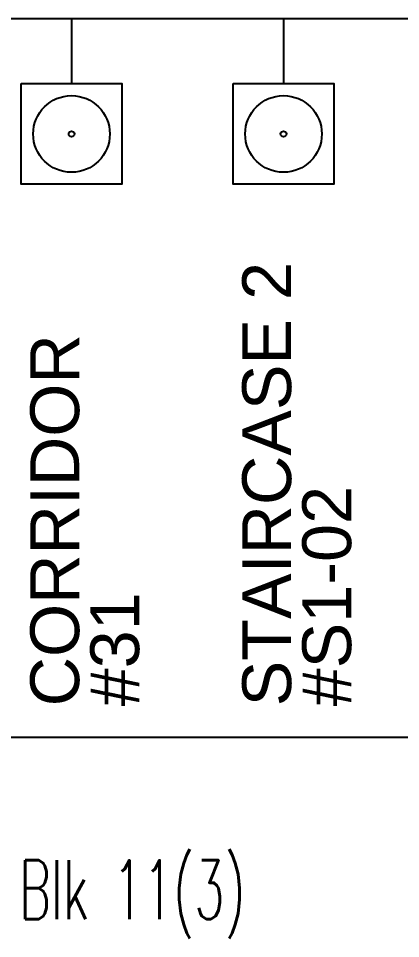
# Model space of a CAD drawing. Header units: millimetres. Extents: x 71430 to 138625, y 8510 to 33475.
# Drawn here: x 77680 to 79437, y 10094 to 14325 of the extents above; entities that cross this region are included whole.
import ezdxf

# ---------------------------------------------------------------- set-up
doc = ezdxf.new("R2010")
doc.units = ezdxf.units.MM
for name, color, linetype in [('ARCHI', 135, 'Continuous'), ('M-FIRE----_E-', 12, 'Continuous'), ('M-FIRE----_E- @ 1', 12, 'Continuous'), ('M-FIRECABLE_E-', 1, 'Continuous')]:
    doc.layers.add(name, color=color, linetype=linetype)
doc.styles.add('simplex', font='simplex_.ttf', dxfattribs={"height": 600})
doc.styles.get("Standard").update_dxf_attribs({"font": 'arial.ttf'})

# ---------------------------------------------------------------- blocks, each defined once
blk = doc.blocks.new('Call Point')
at = {"layer": 'M-FIRE----_E-'}
blk.add_lwpolyline([(-231.3, 462.7), (231.3, 462.7), (231.3, 0), (-231.3, 0)], close=True, dxfattribs=at)
for radius in [176.3, 13.1]:
    blk.add_circle((0, 231.3), radius, dxfattribs=at)

msp = doc.modelspace()

# ---------------------------------------------------------------- linework, layer by layer
at = {"layer": 'ARCHI'}
msp.add_line((71614.4, 11019.9), (107839.2, 11019.9), dxfattribs=at)
at = {"layer": 'M-FIRECABLE_E-'}
for p, q in [((76117, 14325.1), (107209, 14325.1)), ((77924.1, 14325.1), (77924.1, 14025.1)), ((78898.8, 14325.1), (78898.8, 14025.1))]:
    msp.add_line(p, q, dxfattribs=at)

# ---------------------------------------------------------------- block references
at = {"layer": 'M-FIRE----_E- @ 1'}
for p in [(77924.1, 13562.4), (78898.8, 13562.4)]:
    msp.add_blockref('Call Point', p, dxfattribs=at)

# ---------------------------------------------------------------- texts
for s, p in [('STAIRCASE 2', (78934, 11161.8)), ('CORRIDOR', (77959.3, 11161.8)), ('#S1-02', (79210, 11161.8)), ('#31', (78235.2, 11161.8))]:
    msp.add_text(s, height=225, rotation=90).set_placement(p)
at = {"style": 'simplex', "width": 0.6}
msp.add_text('F/O Cable from Blk 11(3) ', height=270, dxfattribs=at).set_placement((75815.7, 10183.9))

doc.saveas('drawing.dxf')
